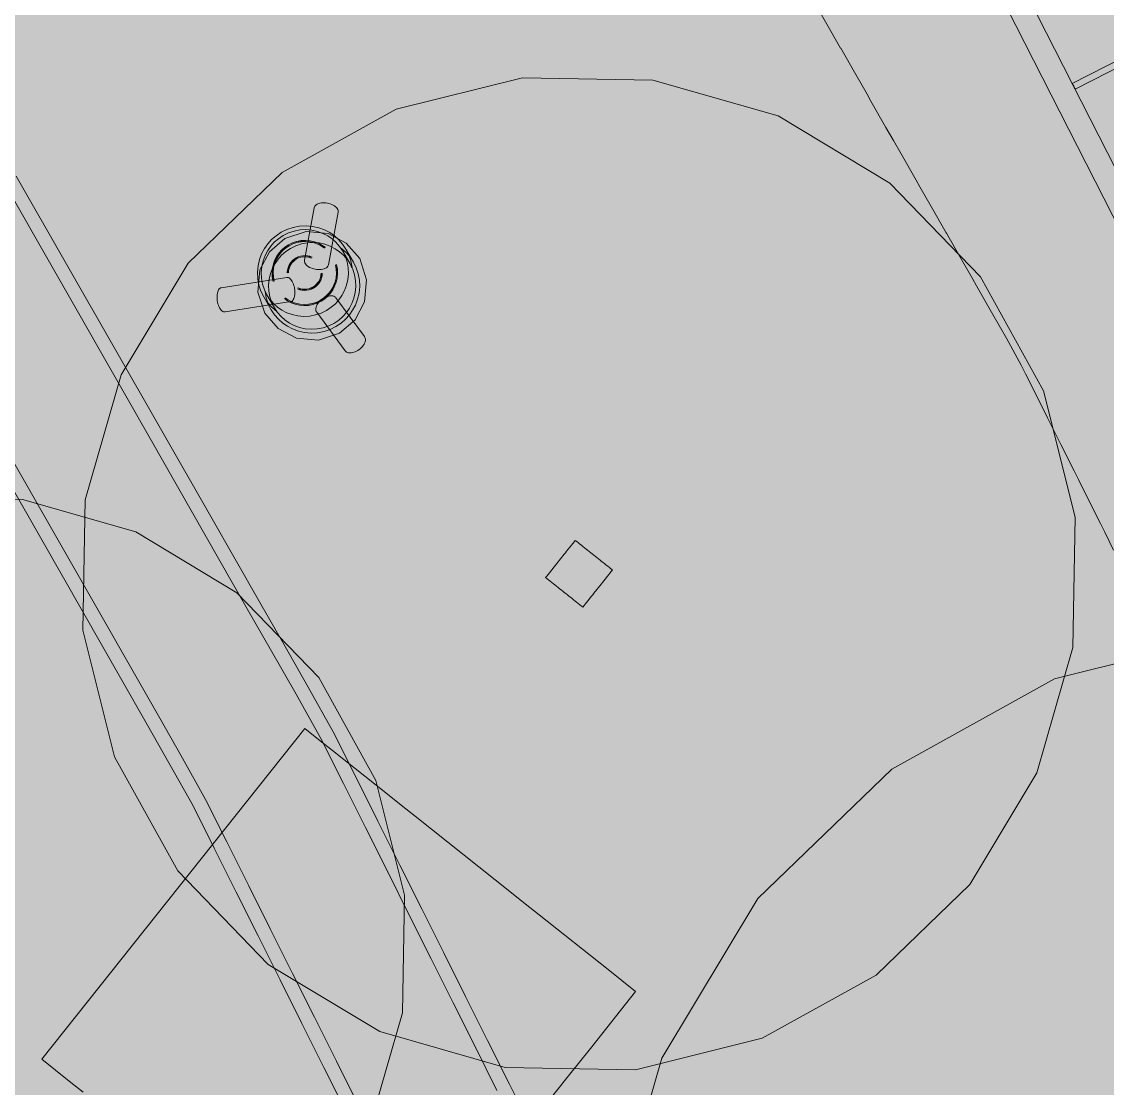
# Model space of a CAD drawing. Header units: millimetres. Extents: x -146962 to 322503, y -183624 to 284367.
# Drawn here: x 101095 to 105204, y 32362 to 36400 of the extents above; entities that cross this region are included whole.
import ezdxf

# ---------------------------------------------------------------- set-up
doc = ezdxf.new("R2010")
doc.units = ezdxf.units.MM
doc.layers.add('06_部屋の色', color=8, linetype='Continuous', lineweight=0)
doc.layers.add('30_敷地・外構', color=8, linetype='Continuous', lineweight=9)

msp = doc.modelspace()

# ---------------------------------------------------------------- hatches: boundary and pattern name
at = {"layer": '06_部屋の色', "true_color": 0xdde9cf}
msp.add_hatch(color=8, dxfattribs=at).paths.add_polyline_path([(83510.2, 29400.8), (83510.3, 31670.6), (83754.2, 32064.6), (83999.1, 32458.1), (84244.9, 32850.9), (84491.7, 33243.1), (84739.4, 33634.8), (84988.1, 34025.8), (85237.8, 34416.3), (85488.3, 34806.1), (85739.9, 35195.3), (85992.4, 35583.9), (86245.8, 35971.8), (86500.2, 36359.2), (86755.5, 36745.9), (87011.8, 37132), (87269, 37517.5), (87527.2, 37902.4), (87786.3, 38286.6), (88046.3, 38670.2), (88307.2, 39053.2), (88569.1, 39435.5), (88832, 39817.2), (89095.7, 40198.2), (89360.4, 40578.6), (89626, 40958.3), (89892.5, 41337.4), (90160, 41715.9), (90428.4, 42093.7), (90697.7, 42470.8), (90967.9, 42847.3), (91239, 43223.1), (91511.1, 43598.3), (91784.1, 43972.8), (92058, 44346.6), (92332.7, 44719.7), (92608.4, 45092.2), (92885.1, 45464), (93162.6, 45835.2), (93441, 46205.6), (93720.3, 46575.4), (94000.5, 46944.5), (94281.7, 47312.9), (94563.7, 47680.6), (94846.6, 48047.7), (95130.4, 48414), (95415.1, 48779.7), (95700.7, 49144.6), (95987.2, 49508.9), (96274.5, 49872.4), (96562.8, 50235.3), (96851.9, 50597.4), (97142, 50958.9), (97432.9, 51319.6), (97724.6, 51679.7), (98017.3, 52039), (98310.8, 52397.6), (98605.2, 52755.5), (98900.5, 53112.6), (99196.7, 53469.1), (99493.7, 53824.8), (99791.6, 54179.8), (100090.3, 54534), (100389.9, 54887.6), (100690.4, 55240.4), (100991.8, 55592.4), (101293.9, 55943.8), (101597, 56294.4), (101900.9, 56644.2), (102205.6, 56993.3), (102511.3, 57341.7), (102817.7, 57689.3), (103125, 58036.2), (103433.2, 58382.3), (103742.1, 58727.7), (104052, 59072.3), (104362.6, 59416.2), (104674.1, 59759.3), (104986.5, 60101.6), (105299.7, 60443.2), (105613.7, 60784), (105928.5, 61124.1), (106244.2, 61463.4), (106560.7, 61801.9), (106878, 62139.6), (107196.1, 62476.6), (107515.1, 62812.7), (107834.9, 63148.1), (108155.5, 63482.8), (108476.9, 63816.6), (108799.1, 64149.7), (109122.2, 64481.9), (109446, 64813.4), (109770.7, 65144.1), (110096.1, 65474), (110422.4, 65803.1), (110749.4, 66131.4), (111077.3, 66458.9), (111406, 66785.6), (111735.4, 67111.5), (112065.7, 67436.6), (112396.7, 67760.9), (112728.6, 68084.4), (113061.2, 68407.1), (113394.6, 68728.9), (113728.8, 69050), (114063.8, 69370.2), (114399.5, 69689.6), (114736, 70008.2), (115073.4, 70326), (115411.4, 70642.9), (115750.3, 70959.1), (116089.9, 71274.4), (116430.3, 71588.8), (116771.5, 71902.5), (117113.4, 72215.3), (117456.1, 72527.2), (117799.5, 72838.4), (118596.9, 72838.3), (118594.5, 29398.9)])
at = {"layer": '30_敷地・外構', "true_color": 0xcfe3ef}
for points in [[(112562.5, 65385.2), (112685.6, 65564), (112792.1, 65716), (112898.5, 65868.1), (113004.9, 66020.1), (113111.3, 66172.1), (113217.8, 66324.1), (113324.2, 66476.1), (113430.6, 66628.2), (113537, 66780.2), (113643.5, 66932.2), (113749.9, 67084.2), (113862.3, 67244.4), (114046, 67452.7), (114297.5, 67549), (114473.6, 67607.7), (114649.6, 67666.4), (114825.7, 67725), (115001.7, 67783.7), (115017.5, 67736.3), (115175.6, 67261.9), (115191.4, 67214.5), (115015.4, 67155.8), (114839.3, 67097.1), (114663.3, 67038.5), (114487.2, 66979.8), (114386.7, 66958.8), (114341.9, 66883.9), (114241.4, 66740.1), (114135, 66588.1), (114028.6, 66436.1), (113922.1, 66284.1), (113815.7, 66132), (113709.3, 65980), (113602.9, 65828), (113496.4, 65676), (113390, 65524), (113283.6, 65371.9), (113177.2, 65219.9), (113087.5, 65094.7), (113034.2, 64964.6), (112979.4, 64799.4), (112744.6, 64095.2), (112685.9, 63919.2), (112392.5, 63039), (112332.3, 62858.5), (112248.7, 62641), (112113.9, 62456), (112002.5, 62307.6), (111891.2, 62159.1), (111779.8, 62010.7), (111668.5, 61862.2), (111445.8, 61565.3), (111334.4, 61416.9), (110889, 60823.1), (110777.7, 60674.6), (110555, 60377.7), (110465.4, 60262.6), (110415.3, 60129.3), (110351.1, 59958.1), (110155.6, 59436.9), (110090.4, 59263.1), (109829.8, 58568.1), (109764.6, 58394.4), (109699.4, 58220.6), (109634.7, 58047.9), (109573.8, 57882.2), (109521.6, 57712.4), (109303.3, 57003), (109248.7, 56825.6), (109139.5, 56470.9), (109085, 56293.6), (109030.4, 56116.2), (108975.8, 55938.8), (108866.6, 55584.1), (108805.4, 55387.4), (108708.7, 55180.5), (108591.9, 55006.6), (108487.7, 54853), (108383.5, 54699.5), (108279.2, 54546), (108175, 54392.4), (108070.8, 54238.9), (107966.6, 54085.3), (107758.2, 53778.2), (107654, 53624.7), (107549.8, 53471.1), (107445.6, 53317.6), (107237.2, 53010.5), (107133, 52856.9), (107028.8, 52703.4), (106917.7, 52540.1), (106767.5, 52357), (106584.8, 52223.1), (106433.8, 52115.3), (106282.8, 52007.4), (106131.8, 51899.6), (105980.8, 51791.7), (105829.8, 51683.8), (105527.8, 51468.1), (105376.8, 51360.3), (105225.7, 51252.4), (105074.7, 51144.6), (104923.7, 51036.7), (104772.7, 50928.9), (104621.7, 50821), (104470.7, 50713.2), (104319.7, 50605.3), (104168.7, 50497.5), (104040.5, 50407.7), (103944.6, 50304.2), (103838.4, 50168.6), (103723.7, 50022.7), (103609.1, 49876.8), (103379.8, 49584.9), (103265.1, 49439), (103150.5, 49293.1), (102921.1, 49001.3), (102806.5, 48855.4), (102691.8, 48709.5), (102577.2, 48563.6), (102462.5, 48417.6), (102233.2, 48125.8), (102118.5, 47979.9), (102003.9, 47834), (101896.9, 47698.3), (101809.6, 47565.3), (101728, 47413.3), (101552.1, 47086.5), (101464.1, 46923.1), (101376.1, 46759.7), (101288.1, 46596.3), (101200.1, 46432.9), (101112.1, 46269.6), (101024.1, 46106.2), (100936.2, 45942.8), (100848.2, 45779.4), (100760.2, 45616), (100672.2, 45452.6), (100584.2, 45289.3), (100499.8, 45132.8), (100426.3, 44977.3), (100355.4, 44811.8), (100282.3, 44641.2), (100209.2, 44470.7), (100136.1, 44300.1), (100062.9, 44129.5), (99989.8, 43959), (99916.7, 43788.4), (99843.6, 43617.9), (99770.5, 43447.3), (99697.4, 43276.7), (99624.3, 43106.2), (99551.2, 42935.6), (99478.1, 42765), (99405, 42594.5), (99336.2, 42434.5), (99294.8, 42330.5), (99308.9, 42203.9), (99321.3, 42018.7), (99345.9, 41648.4), (99358.3, 41463.3), (99370.6, 41278.1), (99382.9, 41092.9), (99407.6, 40722.6), (99419.9, 40537.5), (99432.3, 40352.3), (99444.6, 40167.1), (99456.9, 39982), (99469.3, 39796.8), (99481.6, 39611.7), (99487.5, 39471.4), (99540.6, 39343.7), (99608.9, 39172.9), (99677.9, 39000.6), (99746.8, 38828.3), (99815.7, 38656), (99884.6, 38483.7), (99953.5, 38311.4), (100022.4, 38139.1), (100091.3, 37966.8), (100160.2, 37794.5), (100229.1, 37622.2), (100298, 37449.9), (100435.9, 37105.3), (100504.8, 36933), (100573.7, 36760.7), (100638.1, 36598.9), (100710.7, 36451.5), (100798.3, 36298.5), (100982.4, 35976.3), (101074.5, 35815.2), (101810.9, 34526.2), (101903, 34365), (101995.1, 34203.9), (102087.1, 34042.8), (102179.9, 33880.4), (102274.4, 33711.1), (102360.5, 33539), (102443.5, 33373), (102526.5, 33207.1), (102609.4, 33041.1), (102692.4, 32875.1), (102775.4, 32709.1), (102858.4, 32543.1), (102941.4, 32377.1), (103024.3, 32211.2), (103107.3, 32045.2), (103190.3, 31879.2), (103273.3, 31713.2), (103356.3, 31547.2), (103455.8, 31341), (103500, 31101), (103511.7, 30898.7), (103522, 30713.4), (103532.3, 30528.1), (103552.9, 30157.5), (103563.2, 29972.2), (103583.7, 29601.7), (103594, 29416.4), (103544.1, 29413.6), (103044.9, 29385.9), (102994.9, 29383.1), (102984.7, 29568.4), (102974.4, 29753.7), (102953.8, 30124.3), (102943.5, 30309.5), (102923, 30680.1), (102912.7, 30865.4), (102903.8, 31033.6), (102886, 31153.2), (102819.6, 31278.9), (102736.6, 31444.9), (102653.6, 31610.9), (102570.7, 31776.9), (102487.7, 31942.9), (102404.7, 32108.8), (102321.7, 32274.8), (102238.7, 32440.8), (102155.7, 32606.8), (102072.8, 32772.8), (101989.8, 32938.8), (101906.8, 33104.7), (101823.8, 33270.7), (101744, 33430.6), (101657.5, 33585.3), (101566.2, 33745.1), (101474.1, 33906.3), (100645.6, 35356.4), (100553.5, 35517.5), (100369.4, 35839.8), (100277.3, 36000.9), (100180.8, 36170.2), (100090, 36355), (100016.6, 36537.9), (99947.7, 36710.2), (99809.9, 37054.8), (99740.9, 37227.1), (99672, 37399.4), (99603.1, 37571.7), (99534.2, 37744), (99465.3, 37916.3), (99396.4, 38088.6), (99327.5, 38260.9), (99189.7, 38605.5), (99120.8, 38777.8), (99051.9, 38950.1), (98982.3, 39123.9), (98901.7, 39341.7), (98882.9, 39571.8), (98870.6, 39756.9), (98858.3, 39942.1), (98833.6, 40312.4), (98821.3, 40497.6), (98808.9, 40682.7), (98796.6, 40867.9), (98771.9, 41238.2), (98759.6, 41423.4), (98747.3, 41608.5), (98734.9, 41793.7), (98722.6, 41978.9), (98710.2, 42164), (98699.8, 42407.8), (98776.1, 42649.7), (98853.5, 42830.9), (98926.6, 43001.4), (98999.7, 43172), (99072.8, 43342.6), (99145.9, 43513.1), (99292.1, 43854.2), (99365.3, 44024.8), (99511.5, 44365.9), (99584.6, 44536.5), (99730.8, 44877.6), (99803.9, 45048.2), (99879.3, 45223.8), (99964.3, 45403.5), (100055.9, 45573.7), (100231.9, 45900.5), (100319.9, 46063.9), (100407.9, 46227.3), (100495.9, 46390.7), (100583.9, 46554), (100671.8, 46717.4), (100847.8, 47044.2), (100935.8, 47207.6), (101023.8, 47371), (101111.8, 47534.4), (101199.8, 47697.7), (101294.2, 47872.4), (101409.8, 48048.6), (101532.1, 48204.7), (101646.8, 48350.6), (101876.1, 48642.5), (101990.7, 48788.4), (102220.1, 49080.2), (102334.7, 49226.1), (102449.4, 49372), (102564, 49517.9), (102678.7, 49663.8), (102793.3, 49809.7), (102908, 49955.7), (103022.7, 50101.6), (103137.3, 50247.5), (103366.6, 50539.3), (103489.8, 50695.5), (103646.1, 50859.8), (103820, 50985.7), (103971, 51093.6), (104273, 51309.3), (104424, 51417.1), (104575, 51525), (104726, 51632.8), (104877, 51740.7), (105028, 51848.6), (105179.1, 51956.4), (105481.1, 52172.1), (105632.1, 52280), (105934.1, 52495.7), (106085.1, 52603.5), (106236.1, 52711.4), (106355.5, 52793.2), (106435, 52896.4), (106532.3, 53040.3), (106636.5, 53193.8), (106844.9, 53500.9), (106949.1, 53654.5), (107053.3, 53808), (107157.5, 53961.6), (107261.7, 54115.1), (107366, 54268.7), (107574.4, 54575.8), (107678.6, 54729.3), (107782.8, 54882.9), (107887, 55036.4), (108095.4, 55343.5), (108187, 55476.8), (108245.3, 55602.6), (108293.2, 55760.6), (108402.3, 56115.3), (108456.9, 56292.7), (108511.5, 56470), (108566.1, 56647.4), (108729.8, 57179.5), (108784.4, 57356.8), (108839, 57534.2), (108893.6, 57711.6), (108948.2, 57888.9), (109005.2, 58073.9), (109072.1, 58256.6), (109137.7, 58431.3), (109202.8, 58605.1), (109268, 58778.8), (109528.7, 59473.8), (109593.8, 59647.6), (109789.3, 60168.9), (109855.5, 60345.2), (109941.9, 60556), (110075, 60737.8), (110409.1, 61183.1), (110520.4, 61331.6), (110743.1, 61628.5), (110854.5, 61776.9), (110965.8, 61925.4), (111077.2, 62073.8), (111411.2, 62519.2), (111522.6, 62667.6), (111633.9, 62816.1), (111721.8, 62928), (111766.1, 63057.2), (111823.3, 63228.7), (111999.4, 63756.9), (112058, 63932.9), (112116.7, 64109), (112234.1, 64461.1), (112292.8, 64637.1), (112410.2, 64989.2), (112472.7, 65176.1)], [(112729.1, 65533.6), (112835.5, 65685.6), (112941.9, 65837.7), (113048.3, 65989.7), (113154.8, 66141.7), (113261.2, 66293.7), (113474, 66597.8), (113580.5, 66749.8), (113686.9, 66901.8), (113793.3, 67053.8), (113904.6, 67212.6), (114076.1, 67409.1), (114314.3, 67498.7), (114490.3, 67557.4), (114666.4, 67616.1), (114842.4, 67674.7), (115018.5, 67733.4), (115174.7, 67264.8), (114646.5, 67088.7), (114470.5, 67030.1), (114356.6, 67002.4), (114299.5, 66915.8), (114198, 66770.5), (114091.6, 66618.5), (113878.7, 66314.5), (113772.3, 66162.4), (113665.9, 66010.4), (113559.4, 65858.4), (113453, 65706.4), (113346.6, 65554.4), (113240.2, 65402.3), (113133.7, 65250.3), (113041.1, 65120.4), (112984.6, 64983.3), (112929.1, 64816.2), (112635.7, 63936), (112577, 63759.9), (112342.2, 63055.7), (112282.2, 62876), (112202.2, 62666.4), (112071.5, 62487.9), (111737.4, 62042.5), (111626.1, 61894.1), (111514.7, 61745.6), (111403.4, 61597.1), (111180.7, 61300.2), (111069.3, 61151.8), (110623.9, 60558), (110512.6, 60409.5), (110419.1, 60288.6), (110365.8, 60148.3), (110301.5, 59976.8), (110040.8, 59281.8), (109975.7, 59108), (109780.1, 58586.7), (109715, 58413), (109649.8, 58239.2), (109585, 58066.3), (109523.5, 57899.2), (109471, 57728), (109416.4, 57550.7), (109361.8, 57373.3), (109307.2, 57195.9), (109198.1, 56841.2), (109143.5, 56663.9), (108979.7, 56131.8), (108925.1, 55954.4), (108870.6, 55777.1), (108816, 55599.7), (108755.9, 55406.4), (108662.6, 55206.6), (108548, 55036.4), (108339.6, 54729.3), (108235.4, 54575.7), (108131.2, 54422.2), (108027, 54268.6), (107818.6, 53961.5), (107714.4, 53808), (107610.2, 53654.4), (107505.9, 53500.9), (107401.7, 53347.3), (107297.5, 53193.8), (107089.1, 52886.7), (106984.9, 52733.1), (106875.1, 52571.6), (106731.1, 52395.5), (106554, 52266.2), (106403, 52158.4), (106252, 52050.5), (106101, 51942.7), (105950, 51834.8), (105799, 51727), (105648, 51619.1), (105497, 51511.3), (105346, 51403.4), (105194.9, 51295.6), (105043.9, 51187.7), (104741.9, 50972), (104590.9, 50864.2), (104439.9, 50756.3), (104288.9, 50648.5), (104137.9, 50540.6), (104005.7, 50447.6), (103904.4, 50338.7), (103796.7, 50201.3), (103567.4, 49909.5), (103452.8, 49763.6), (103223.4, 49471.8), (103108.8, 49325.9), (102994.1, 49179.9), (102879.5, 49034), (102764.8, 48888.1), (102535.5, 48596.3), (102420.8, 48450.4), (102306.2, 48304.5), (102191.5, 48158.6), (102076.9, 48012.7), (101962.2, 47866.7), (101853.9, 47729.2), (101764.1, 47592.5), (101681.4, 47438.4), (101593.4, 47275), (101505.4, 47111.6), (101417.4, 46948.2), (101329.4, 46784.8), (101241.4, 46621.5), (101153.5, 46458.1), (101065.5, 46294.7), (100977.5, 46131.3), (100889.5, 45967.9), (100801.5, 45804.5), (100713.5, 45641.1), (100625.5, 45477.8), (100537.5, 45314.4), (100452.5, 45156.7), (100377.9, 44999), (100306.7, 44832.7), (100233.6, 44662.1), (100160.5, 44491.5), (100014.2, 44150.4), (99941.1, 43979.9), (99868, 43809.3), (99794.9, 43638.7), (99721.8, 43468.2), (99648.7, 43297.6), (99575.6, 43127.1), (99502.5, 42956.5), (99429.4, 42785.9), (99356.3, 42615.4), (99286.7, 42453.5), (99242.2, 42337.3), (99256, 42200.4), (99268.4, 42015.2), (99280.7, 41830.1), (99305.4, 41459.7), (99317.7, 41274.6), (99330, 41089.4), (99342.4, 40904.3), (99354.7, 40719.1), (99367, 40533.9), (99379.4, 40348.8), (99391.7, 40163.6), (99404, 39978.5), (99428.7, 39608.1), (99435.8, 39459.9), (99491.3, 39324.3), (99559.7, 39153.2), (99628.6, 38980.9), (99697.6, 38808.6), (99766.5, 38636.3), (99835.4, 38464), (99904.3, 38291.7), (99973.2, 38119.4), (100042.1, 37947.1), (100111, 37774.8), (100179.9, 37602.5), (100248.8, 37430.2), (100317.7, 37257.9), (100386.7, 37085.6), (100455.6, 36913.3), (100524.5, 36741), (100589.7, 36577.4), (100663.9, 36426.7), (100752.3, 36272.3), (101488.8, 34983.3), (101580.8, 34822.1), (101949, 34177.6), (102041.1, 34016.5), (102133.8, 33854.3), (102227.5, 33686.3), (102313.1, 33515.3), (102396.1, 33349.3), (102479.1, 33183.4), (102562, 33017.4), (102645, 32851.4), (102728, 32685.4), (102811, 32519.4), (102894, 32353.4), (102976.9, 32187.5), (103059.9, 32021.5), (103142.9, 31855.5), (103225.9, 31689.5), (103308.9, 31523.5), (103405.5, 31324.4), (103447.4, 31095.1), (103458.8, 30895.7), (103469.1, 30710.4), (103489.7, 30339.9), (103500, 30154.6), (103520.5, 29784), (103530.8, 29598.7), (103541.1, 29413.4), (103047.9, 29386.1), (103037.6, 29571.3), (103017, 29941.9), (103006.7, 30127.2), (102975.9, 30683.1), (102965.6, 30868.3), (102956.5, 31039.5), (102936.3, 31169.7), (102867, 31302.6), (102784, 31468.6), (102701, 31634.6), (102618.1, 31800.6), (102535.1, 31966.6), (102452.1, 32132.5), (102369.1, 32298.5), (102286.1, 32464.5), (102203.2, 32630.5), (102120.2, 32796.5), (102037.2, 32962.5), (101954.2, 33128.4), (101871.2, 33294.4), (101790.8, 33455.4), (101703.7, 33611.3), (101612.2, 33771.4), (100967.8, 34899.3), (100875.7, 35060.4), (100323.3, 36027.2), (100227.6, 36195), (100138.4, 36376.5), (100065.8, 36557.5), (99996.9, 36729.9), (99928, 36902.2), (99790.2, 37246.8), (99721.2, 37419.1), (99652.3, 37591.4), (99583.4, 37763.7), (99514.5, 37936), (99445.6, 38108.3), (99376.7, 38280.6), (99307.8, 38452.9), (99238.9, 38625.2), (99170, 38797.5), (99101.1, 38969.8), (99031.7, 39143.3), (98953.4, 39353.2), (98935.8, 39575.3), (98923.5, 39760.5), (98911.1, 39945.6), (98898.8, 40130.8), (98886.5, 40315.9), (98874.1, 40501.1), (98849.5, 40871.4), (98837.1, 41056.6), (98824.8, 41241.7), (98812.5, 41426.9), (98787.8, 41797.2), (98775.5, 41982.4), (98763.1, 42167.5), (98752.3, 42400.9), (98825.5, 42630.7), (98902.2, 42810), (98975.3, 42980.5), (99048.4, 43151.1), (99121.5, 43321.7), (99194.6, 43492.2), (99267.8, 43662.8), (99340.9, 43833.4), (99414, 44003.9), (99560.2, 44345), (99633.3, 44515.6), (99779.5, 44856.7), (99852.6, 45027.3), (99927.6, 45202.1), (100011.6, 45379.5), (100102.6, 45548.6), (100278.6, 45875.4), (100366.6, 46038.8), (100454.5, 46202.2), (100542.5, 46365.5), (100630.5, 46528.9), (100718.5, 46692.3), (100894.5, 47019.1), (100982.5, 47182.5), (101070.5, 47345.8), (101158.5, 47509.2), (101246.4, 47672.6), (101339.7, 47845.3), (101452.8, 48017.7), (101573.8, 48172), (101688.4, 48317.9), (101803.1, 48463.8), (101917.8, 48609.7), (102032.4, 48755.6), (102261.7, 49047.4), (102376.4, 49193.4), (102491, 49339.3), (102720.4, 49631.1), (102835, 49777), (102949.7, 49922.9), (103064.3, 50068.8), (103179, 50214.7), (103293.6, 50360.6), (103408.3, 50506.6), (103530, 50661), (103680.9, 50819.9), (103850.8, 50942.6), (104001.8, 51050.5), (104152.8, 51158.3), (104303.8, 51266.2), (104454.8, 51374), (104756.8, 51589.7), (104907.8, 51697.6), (105058.8, 51805.4), (105209.9, 51913.3), (105360.9, 52021.1), (105511.9, 52129), (105662.9, 52236.8), (105813.9, 52344.7), (105964.9, 52452.5), (106115.9, 52560.4), (106266.9, 52668.2), (106391.9, 52754.7), (106477.6, 52865), (106576.2, 53010.5), (106680.4, 53164.1), (106784.6, 53317.6), (106993, 53624.7), (107097.2, 53778.3), (107201.4, 53931.8), (107305.6, 54085.4), (107409.8, 54238.9), (107514, 54392.5), (107722.4, 54699.6), (107826.6, 54853.1), (107930.8, 55006.7), (108035, 55160.2), (108139.3, 55313.8), (108233.1, 55450.6), (108294.7, 55583.6), (108343.8, 55745), (108398.4, 55922.4), (108562.2, 56454.4), (108616.7, 56631.8), (108671.3, 56809.2), (108889.7, 57518.6), (108944.2, 57696), (108998.8, 57873.3), (109055.4, 58056.9), (109121.8, 58238.1), (109187.3, 58412.7), (109252.4, 58586.5), (109317.6, 58760.2), (109643.5, 59629), (109708.6, 59802.7), (109839, 60150.2), (109904.9, 60326.2), (109988.2, 60530.1), (110117.4, 60706), (110228.8, 60854.4), (110674.2, 61448.2), (110785.5, 61596.7), (111008.2, 61893.6), (111119.6, 62042), (111230.9, 62190.5), (111342.3, 62338.9), (111676.3, 62784.3), (111768.4, 62902.7), (111816.1, 63039.6), (111873.6, 63212), (111932.2, 63388), (112108.3, 63916.2), (112167, 64092.2), (112225.7, 64268.2), (112343.1, 64620.3), (112401.8, 64796.4), (112460.5, 64972.4), (112522.3, 65157.4), (112608.8, 65359.5)]]:
    msp.add_hatch(color=8, dxfattribs=at).paths.add_polyline_path(points)
at = {"layer": '30_敷地・外構', "true_color": 0xcfe0b8}
for points in [[(102990.8, 36187.6), (103484.1, 36179), (103958.4, 36043), (104381.3, 35788.9), (104724, 35434), (104963.2, 35002.4), (105082.6, 34523.7), (105074, 34030.4), (104938, 33556.1), (104683.9, 33133.2), (104329, 32790.5), (103897.4, 32551.3), (103418.7, 32431.9), (102925.4, 32440.5), (102451.1, 32576.5), (102028.2, 32830.6), (101685.5, 33185.5), (101446.3, 33617.1), (101326.9, 34095.8), (101335.5, 34589.1), (101471.5, 35063.4), (101725.6, 35486.3), (102080.5, 35829), (102512.1, 36068.2)], [(100218, 34490.9), (100651.1, 34598.9), (101097.4, 34591.1), (101526.5, 34468.1), (101909.2, 34238.1), (102219.3, 33917), (102435.7, 33526.6), (102543.7, 33093.5), (102535.9, 32647.1), (102412.8, 32218), (102182.9, 31835.4), (101861.8, 31525.3), (101471.4, 31308.9), (101038.2, 31200.9), (100591.9, 31208.7), (100162.8, 31331.7), (99780.2, 31561.6), (99470.1, 31882.7), (99253.7, 32273.2), (99145.7, 32706.3), (99153.5, 33152.6), (99276.5, 33581.7), (99506.4, 33964.4), (99827.5, 34274.5)], [(103111, 34336.4), (103115.6, 34342.3), (103120.3, 34348.2), (103148.3, 34383.4), (103153, 34389.3), (103157.7, 34395.1), (103176.3, 34418.6), (103181, 34424.5), (103185.7, 34430.3), (103190.3, 34436.2), (103196.2, 34431.5), (103202.1, 34426.9), (103207.9, 34422.2), (103213.8, 34417.5), (103219.7, 34412.9), (103225.6, 34408.2), (103231.4, 34403.5), (103237.3, 34398.9), (103243.2, 34394.2), (103249, 34389.5), (103254.9, 34384.9), (103260.8, 34380.2), (103266.6, 34375.5), (103272.5, 34370.8), (103278.4, 34366.2), (103284.3, 34361.5), (103290.1, 34356.8), (103296, 34352.2), (103301.9, 34347.5), (103307.7, 34342.8), (103313.6, 34338.2), (103319.5, 34333.5), (103325.3, 34328.8), (103331.2, 34324.2), (103326.5, 34318.3), (103321.9, 34312.4), (103317.2, 34306.5), (103298.5, 34283.1), (103293.9, 34277.2), (103289.2, 34271.3), (103261.2, 34236.1), (103256.5, 34230.2), (103251.8, 34224.4), (103233.2, 34200.9), (103228.5, 34195), (103223.8, 34189.2), (103219.2, 34183.3), (103213.3, 34188), (103207.4, 34192.6), (103201.5, 34197.3), (103195.7, 34202), (103189.8, 34206.6), (103183.9, 34211.3), (103178.1, 34216), (103172.2, 34220.6), (103166.3, 34225.3), (103160.5, 34230), (103154.6, 34234.6), (103148.7, 34239.3), (103142.9, 34244), (103137, 34248.7), (103131.1, 34253.3), (103125.2, 34258), (103119.4, 34262.7), (103113.5, 34267.3), (103107.6, 34272), (103101.8, 34276.7), (103095.9, 34281.3), (103090, 34286), (103084.2, 34290.7), (103078.3, 34295.3), (103083, 34301.2), (103087.6, 34307.1), (103092.3, 34312.9)], [(103518.5, 32476.2), (103881.5, 33080.4), (104388.6, 33570), (105005, 33911.7), (105688.9, 34082.2), (106393.7, 34069.9), (107071.2, 33875.7), (107675.4, 33512.6), (108165, 33005.6), (108506.7, 32389.1), (108677.2, 31705.2), (108664.9, 31000.5), (108470.7, 30323), (108107.6, 29718.8), (107600.6, 29229.2), (106984.1, 28887.5), (106300.2, 28716.9), (105595.5, 28729.3), (104918, 28923.5), (104313.8, 29286.6), (103824.2, 29793.6), (103482.5, 30410), (103311.9, 31093.9), (103324.2, 31798.7)], [(102166.6, 33723.9), (102218.8, 33682.4), (102270.9, 33640.9), (102479.6, 33474.9), (102531.8, 33433.4), (102584, 33391.9), (102949.2, 33101.4), (103001.4, 33059.9), (103053.5, 33018.4), (103314.4, 32810.9), (103366.6, 32769.4), (103418.8, 32727.9), (103252.7, 32519.2), (103211.2, 32467), (103169.7, 32414.8), (102671.7, 31788.7), (102630.2, 31736.6), (102588.7, 31684.4), (102422.7, 31475.7), (102266.2, 31600.2), (102214, 31641.7), (102161.9, 31683.2), (102109.7, 31724.7), (101640.1, 32098.2), (101587.9, 32139.7), (101535.8, 32181.2), (101483.6, 32222.7), (101431.4, 32264.2), (101379.3, 32305.7), (101327.1, 32347.2), (101274.9, 32388.7), (101222.7, 32430.2), (101170.6, 32471.7)]]:
    msp.add_hatch(color=8, dxfattribs=at).paths.add_polyline_path(points)

# ---------------------------------------------------------------- linework, layer by layer
at = {"layer": '30_敷地・外構'}
for points in [[(104839, 36623.2), (106405.1, 33549.1), (106405.1, 33549), (106398.4, 33545.6), (106391.7, 33542.2), (106385.1, 33538.8), (106378.4, 33535.4), (106371.7, 33532), (106358.3, 33525.2), (106351.7, 33521.8), (106338.3, 33515), (106331.6, 33511.6), (106324.9, 33508.2), (104758.8, 36582.2)], [(105228.4, 34399.6), (105194.8, 34466.9), (105178.4, 34499.6), (105128.4, 34599.6), (105094.8, 34666.9), (105078.4, 34699.6), (105028.4, 34799.6), (104994.8, 34866.9), (104978.4, 34899.6), (104928.4, 34999.7), (104894.8, 35066.4), (104877.9, 35099.7), (104823.6, 35199.7), (104794.8, 35250.2), (104766.6, 35299.7), (104709.4, 35399.7), (104694.8, 35425.3), (104652.3, 35499.7), (104595.2, 35599.7), (104594.8, 35600.3), (104538, 35699.7), (104494.8, 35775.3), (104480.9, 35799.7), (104423.7, 35899.7), (104394.8, 35950.3), (104366.6, 35999.7), (104309.5, 36099.7), (104294.8, 36125.3), (104252.3, 36199.7), (104195.2, 36299.7), (104194.9, 36300.3), (104138.1, 36399.7), (104094.9, 36475.3)], [(105072, 36165.7), (105071.8, 36166.2), (105071.7, 36166.4), (105071.6, 36166.5), (105517.2, 36393.5)], [(105528.5, 36371.2), (105083, 36144.2), (105082.9, 36144.3), (105082.8, 36144.6), (105082.6, 36145), (105082.4, 36145.3), (105082.3, 36145.6), (105081.8, 36146.5), (105081.3, 36147.5), (105080.7, 36148.6), (105080.1, 36149.9), (105079.8, 36150.4), (105079.4, 36151.3), (105078.8, 36152.4), (105078.7, 36152.6), (105078, 36154), (105077.3, 36155.4), (105076.6, 36156.7), (105075.9, 36158.1), (105075.2, 36159.5), (105074.5, 36160.8), (105073.9, 36162.1), (105073.3, 36163.2), (105072.8, 36164.2), (105072.4, 36165.1), (105072, 36165.7)], [(100752.3, 36272.3), (101488.8, 34983.3), (101580.8, 34822.1), (101949, 34177.6), (102041.1, 34016.5), (102133.8, 33854.3), (102227.5, 33686.3), (102313.1, 33515.3), (102396.1, 33349.3), (102479.1, 33183.4), (102562, 33017.4), (102645, 32851.4), (102728, 32685.4), (102811, 32519.4), (102894, 32353.4)], [(102990.8, 36187.6), (103484.1, 36179), (103958.4, 36043), (104381.3, 35788.9), (104724, 35434), (104963.2, 35002.4), (105082.6, 34523.7), (105074, 34030.4), (104938, 33556.1), (104683.9, 33133.2), (104329, 32790.5), (103897.4, 32551.3), (103418.7, 32431.9), (102925.4, 32440.5), (102451.1, 32576.5), (102028.2, 32830.6), (101685.5, 33185.5), (101446.3, 33617.1), (101326.9, 34095.8), (101335.5, 34589.1), (101471.5, 35063.4), (101725.6, 35486.3), (102080.5, 35829), (102512.1, 36068.2), (102990.8, 36187.6)], [(101074.5, 35815.2), (101810.9, 34526.2), (101903, 34365), (101995.1, 34203.9), (102087.1, 34042.8), (102179.9, 33880.4), (102274.4, 33711.1), (102360.5, 33539), (102443.5, 33373), (102526.5, 33207.1), (102609.4, 33041.1), (102692.4, 32875.1), (102775.4, 32709.1), (102858.4, 32543.1), (102941.4, 32377.1), (103024.3, 32211.2)], [(102189.9, 35467.5), (102184.7, 35469.9), (102179.9, 35472.8), (102175.6, 35476), (102172, 35479.4), (102169.1, 35483), (102167.1, 35486.6), (102165.8, 35490.1), (102165.4, 35493.5), (102165.6, 35496.6), (102202, 35695.4), (102202.9, 35698.5), (102204.5, 35701.4), (102206.9, 35704.3), (102210.1, 35706.9), (102214, 35709.3), (102218.6, 35711.2), (102223.7, 35712.7), (102229.3, 35713.6), (102235, 35714.1), (102240.8, 35714.1), (102246.6, 35713.7), (102252.1, 35712.9), (102257.5, 35711.7), (102263, 35710.1), (102268.4, 35708), (102273.7, 35705.5), (102278.5, 35702.6), (102282.8, 35699.4), (102286.4, 35696), (102289.2, 35692.5), (102291.3, 35688.9), (102292.5, 35685.3), (102293, 35682), (102292.7, 35678.8), (102256.4, 35480), (102255.5, 35477), (102253.9, 35474), (102251.5, 35471.1), (102248.3, 35468.5), (102244.4, 35466.2), (102239.8, 35464.3), (102234.6, 35462.8), (102229.1, 35461.8), (102223.3, 35461.3), (102217.5, 35461.3), (102211.8, 35461.8), (102206.3, 35462.6), (102200.9, 35463.8), (102195.4, 35465.4), (102189.9, 35467.5)], [(102026.3, 35558.7), (102040.8, 35574.8), (102057.8, 35589.7), (102077.3, 35602.7), (102098.9, 35613.4), (102122.2, 35621.2), (102146.5, 35625.9), (102171.2, 35627.2), (102195.6, 35625.1), (102219.1, 35619.8), (102241, 35611.8), (102260.9, 35601.4), (102278.6, 35589.2), (102294.7, 35574.9), (102309.5, 35558), (102322.4, 35538.7), (102350.5, 35490.1), (102361.1, 35468.6), (102368.8, 35445.5), (102373.2, 35421.4), (102374.3, 35396.8), (102372, 35372.5), (102366.6, 35349.2), (102358.3, 35327.3), (102347.7, 35307.4), (102335.2, 35289.6), (102320.7, 35273.5), (102303.7, 35258.6), (102284.2, 35245.6), (102262.6, 35234.9), (102239.3, 35227.1), (102215, 35222.4), (102190.3, 35221.1), (102165.9, 35223.2), (102142.5, 35228.4), (102120.6, 35236.5), (102100.6, 35246.9), (102082.9, 35259.1), (102066.8, 35273.4), (102052, 35290.3), (102039.1, 35309.6), (102011, 35358.2), (102000.4, 35379.7), (101992.7, 35402.7), (101988.3, 35426.9), (101987.2, 35451.5), (101989.5, 35475.8), (101994.9, 35499.1), (102003.2, 35521), (102013.8, 35540.9), (102026.3, 35558.7)], [(101996.8, 35460), (102032.8, 35528.7), (102091.6, 35579.2), (102171.4, 35605.5), (102255, 35597.9), (102323.7, 35561.8), (102374.3, 35503), (102400.5, 35423.2), (102392.9, 35339.6), (102356.8, 35270.9), (102298, 35220.4), (102218.2, 35194.1), (102134.6, 35201.7), (102065.9, 35237.8), (102015.4, 35296.6), (101989.1, 35376.4), (101996.8, 35460), (101996.8, 35460)], [(102016.3, 35515.2), (102026.1, 35533.5), (102037.5, 35549.8), (102050.8, 35564.7), (102066.5, 35578.4), (102084.5, 35590.4), (102104.4, 35600.2), (102125.8, 35607.4), (102148.1, 35611.7), (102170.9, 35612.9), (102193.3, 35611), (102214.9, 35606.1), (102235, 35598.7), (102253.4, 35589.2), (102269.7, 35577.9), (102284.5, 35564.8), (102298.1, 35549.3), (102310, 35531.5), (102338.1, 35482.8), (102347.8, 35463.1), (102354.9, 35441.9), (102359, 35419.7), (102360, 35397), (102357.8, 35374.7), (102352.8, 35353.2), (102345.2, 35333.1), (102335.5, 35314.8), (102324, 35298.4), (102310.7, 35283.6), (102295, 35269.9), (102277, 35257.9), (102257.2, 35248.1), (102235.7, 35240.9), (102213.4, 35236.6), (102190.6, 35235.4), (102168.2, 35237.3), (102146.6, 35242.2), (102126.5, 35249.6), (102108.2, 35259.1), (102091.9, 35270.4), (102077.1, 35283.5), (102063.4, 35299), (102051.5, 35316.8), (102023.4, 35365.5), (102013.7, 35385.2), (102006.7, 35406.4), (102002.6, 35428.6), (102001.6, 35451.3), (102003.7, 35473.6), (102008.7, 35495.1), (102016.3, 35515.2)], [(102221.4, 35562.3), (102199, 35564.2), (102176.3, 35563), (102153.9, 35558.7), (102132.5, 35551.5), (102112.6, 35541.7), (102094.6, 35529.7), (102078.9, 35516), (102065.6, 35501.2), (102054.2, 35484.8), (102044.4, 35466.5), (102036.8, 35446.4), (102031.8, 35424.9), (102029.7, 35402.6), (102030.7, 35380), (102034.8, 35357.7), (102039.8, 35342.7), (102049, 35332.2), (102063.8, 35319.1), (102080.1, 35307.8), (102098.4, 35298.2), (102118.5, 35290.8), (102140.1, 35286), (102162.5, 35284.1), (102185.3, 35285.3), (102207.6, 35289.6), (102229, 35296.8), (102248.9, 35306.6), (102266.9, 35318.6), (102282.6, 35332.3), (102295.9, 35347.1), (102307.4, 35363.4), (102317.1, 35381.8), (102324.7, 35401.9), (102329.7, 35423.4), (102331.9, 35445.7), (102330.9, 35468.3), (102326.7, 35490.6), (102321.7, 35505.6), (102312.6, 35516.1), (102297.8, 35529.2), (102281.5, 35540.5), (102263.1, 35550.1), (102243, 35557.5), (102221.4, 35562.3)], [(102069.6, 35524.9), (102079.6, 35536), (102091.4, 35546.3), (102104.8, 35555.3), (102119.7, 35562.6), (102135.8, 35568), (102152.6, 35571.2), (102169.6, 35572.1), (102186.5, 35570.7), (102202.6, 35567.1), (102217.7, 35561.5), (102231.5, 35554.4), (102243.7, 35545.9), (102243.9, 35545.6), (102231.7, 35554), (102217.9, 35561.2), (102202.8, 35566.7), (102186.7, 35570.3), (102169.8, 35571.8), (102152.8, 35570.9), (102136, 35567.7), (102119.9, 35562.3), (102105, 35554.9), (102091.6, 35545.9), (102079.8, 35535.6), (102069.8, 35524.5), (102061.2, 35512.3), (102053.9, 35498.5), (102048.2, 35483.4), (102044.4, 35467.3), (102042.8, 35450.6), (102043.6, 35433.6), (102046.7, 35416.9), (102046.5, 35417.3), (102043.4, 35434), (102042.6, 35450.9), (102044.2, 35467.7), (102048, 35483.8), (102053.7, 35498.9), (102061, 35512.6), (102069.6, 35524.9)], [(102051.8, 35482.7), (102057.3, 35497.3), (102064.4, 35510.6), (102072.7, 35522.4), (102082.4, 35533.2), (102093.8, 35543.1), (102106.8, 35551.8), (102121.2, 35559), (102136.8, 35564.2), (102153, 35567.3), (102169.5, 35568.2), (102185.8, 35566.8), (102201.5, 35563.3), (102216.1, 35557.9), (102229.4, 35551), (102241.2, 35542.8), (102241.4, 35542.4), (102229.6, 35550.6), (102216.3, 35557.5), (102201.7, 35562.9), (102186, 35566.4), (102169.7, 35567.8), (102153.2, 35566.9), (102137, 35563.8), (102121.5, 35558.6), (102107, 35551.5), (102094, 35542.8), (102082.6, 35532.8), (102072.9, 35522.1), (102064.6, 35510.2), (102057.5, 35496.9), (102052, 35482.3), (102048.4, 35466.7), (102046.8, 35450.5), (102047.6, 35434.1), (102050.5, 35417.9), (102050.3, 35418.3), (102047.3, 35434.4), (102046.6, 35450.9), (102048.2, 35467.1), (102051.8, 35482.7)], [(102114.8, 35489.4), (102120.1, 35495.3), (102126.4, 35500.8), (102133.6, 35505.6), (102141.6, 35509.5), (102150.1, 35512.4), (102159.1, 35514.1), (102168.2, 35514.6), (102177.1, 35513.8), (102185.8, 35511.9), (102193.8, 35509), (102194, 35508.6), (102186, 35511.6), (102177.4, 35513.5), (102168.4, 35514.2), (102159.3, 35513.8), (102150.3, 35512.1), (102141.8, 35509.2), (102133.8, 35505.2), (102126.6, 35500.4), (102120.4, 35495), (102115, 35489), (102110.4, 35482.5), (102106.5, 35475.2), (102103.5, 35467.1), (102101.5, 35458.5), (102100.6, 35449.6), (102100.4, 35450), (102101.3, 35458.9), (102103.3, 35467.5), (102106.3, 35475.5), (102110.2, 35482.9), (102114.8, 35489.4)], [(102110, 35473.9), (102113.6, 35480.8), (102117.9, 35486.9), (102122.9, 35492.5), (102128.8, 35497.7), (102135.6, 35502.2), (102143.1, 35505.9), (102151.1, 35508.6), (102159.5, 35510.2), (102168.1, 35510.6), (102176.5, 35509.9), (102184.6, 35508.1), (102192.2, 35505.3), (102192.4, 35505), (102184.8, 35507.7), (102176.7, 35509.6), (102168.3, 35510.3), (102159.7, 35509.8), (102151.3, 35508.2), (102143.3, 35505.5), (102135.8, 35501.8), (102129.1, 35497.3), (102123.2, 35492.2), (102118.1, 35486.6), (102113.8, 35480.5), (102110.2, 35473.6), (102107.3, 35466), (102105.4, 35457.9), (102104.6, 35449.5), (102104.4, 35449.9), (102105.2, 35458.3), (102107.1, 35466.4), (102110, 35473.9)], [(102306.7, 35540.5), (102301.7, 35543.9), (102301.7, 35543.9), (102310, 35531.5), (102338.1, 35482.8), (102345.1, 35468.7), (102345.4, 35468.8), (102340.7, 35494.2), (102334.4, 35512.9), (102322.8, 35526.2), (102306.7, 35540.5)], [(102101.5, 35343.3), (102115.3, 35336.2), (102130.4, 35330.6), (102146.5, 35327), (102163.4, 35325.6), (102180.4, 35326.5), (102197.2, 35329.7), (102213.3, 35335.1), (102228.2, 35342.4), (102241.6, 35351.4), (102253.4, 35361.7), (102263.4, 35372.8), (102272, 35385.1), (102279.3, 35398.8), (102285, 35413.9), (102288.8, 35430), (102290.4, 35446.8), (102289.6, 35463.7), (102286.5, 35480.4), (102286.7, 35480.1), (102289.8, 35463.4), (102290.6, 35446.4), (102289, 35429.7), (102285.2, 35413.5), (102279.5, 35398.5), (102272.2, 35384.7), (102263.6, 35372.5), (102253.6, 35361.3), (102241.8, 35351.1), (102228.4, 35342.1), (102213.5, 35334.7), (102197.4, 35329.3), (102180.6, 35326.1), (102163.6, 35325.2), (102146.7, 35326.6), (102130.6, 35330.3), (102115.5, 35335.8), (102101.7, 35343), (102089.5, 35351.4), (102089.3, 35351.8), (102101.5, 35343.3)], [(102282.7, 35479.4), (102282.9, 35479), (102285.9, 35462.9), (102286.6, 35446.5), (102285, 35430.3), (102281.4, 35414.7), (102275.9, 35400.1), (102268.8, 35386.8), (102260.5, 35374.9), (102250.8, 35364.1), (102239.4, 35354.2), (102226.4, 35345.5), (102212, 35338.4), (102196.4, 35333.1), (102180.2, 35330), (102163.7, 35329.2), (102147.4, 35330.6), (102131.7, 35334.1), (102117.1, 35339.4), (102103.8, 35346.4), (102092, 35354.5), (102091.8, 35354.9), (102103.6, 35346.7), (102116.9, 35339.8), (102131.5, 35334.4), (102147.2, 35330.9), (102163.5, 35329.5), (102180, 35330.4), (102196.2, 35333.5), (102211.7, 35338.7), (102226.2, 35345.9), (102239.2, 35354.6), (102250.6, 35364.5), (102260.3, 35375.3), (102268.6, 35387.1), (102275.7, 35400.4), (102281.2, 35415), (102284.8, 35430.6), (102286.4, 35446.8), (102285.6, 35463.3), (102282.7, 35479.4)], [(101839.6, 35326.8), (101837.8, 35332.3), (101836.4, 35337.9), (101835.3, 35343.4), (101834.6, 35348.9), (101834.3, 35354.7), (101834.3, 35360.5), (101834.7, 35366.2), (101835.5, 35371.7), (101836.8, 35376.8), (101838.4, 35381.3), (101840.4, 35385.1), (101842.7, 35388.2), (101845.2, 35390.4), (101847.8, 35391.9), (101850.4, 35392.7), (102098.7, 35431.6), (102101.4, 35431.7), (102104.4, 35431.1), (102107.4, 35429.7), (102110.5, 35427.5), (102113.6, 35424.5), (102116.5, 35420.7), (102119.3, 35416.2), (102121.8, 35411.3), (102123.9, 35405.9), (102125.7, 35400.4), (102127.1, 35394.8), (102128.1, 35389.3), (102128.8, 35383.8), (102129.2, 35378.1), (102129.2, 35372.2), (102128.8, 35366.5), (102127.9, 35361), (102126.7, 35355.9), (102125, 35351.4), (102123, 35347.6), (102120.8, 35344.6), (102118.3, 35342.3), (102115.7, 35340.8), (102113.1, 35340.1), (101864.7, 35301.1), (101862, 35301), (101859.1, 35301.6), (101856.1, 35303), (101853, 35305.2), (101849.9, 35308.3), (101846.9, 35312), (101844.2, 35316.5), (101841.7, 35321.4), (101839.6, 35326.8)], [(102182.9, 35385.3), (102191.4, 35388.2), (102199.4, 35392.1), (102206.6, 35396.9), (102212.8, 35402.4), (102218.2, 35408.3), (102222.8, 35414.8), (102226.7, 35422.2), (102229.7, 35430.2), (102231.7, 35438.8), (102232.6, 35447.7), (102232.8, 35447.4), (102231.9, 35438.4), (102229.9, 35429.9), (102226.9, 35421.8), (102223, 35414.5), (102218.4, 35407.9), (102213.1, 35402), (102206.8, 35396.5), (102199.6, 35391.7), (102191.6, 35387.8), (102183.1, 35384.9), (102174.1, 35383.2), (102165, 35382.7), (102156.1, 35383.5), (102147.4, 35385.4), (102139.4, 35388.4), (102139.2, 35388.8), (102147.2, 35385.8), (102155.8, 35383.9), (102164.8, 35383.1), (102173.9, 35383.6), (102182.9, 35385.3)], [(102148.4, 35389.6), (102156.5, 35387.8), (102164.9, 35387.1), (102173.5, 35387.5), (102181.9, 35389.1), (102189.9, 35391.8), (102197.4, 35395.5), (102204.1, 35400), (102210, 35405.2), (102215.1, 35410.8), (102219.4, 35416.9), (102223, 35423.8), (102225.9, 35431.3), (102227.8, 35439.4), (102228.6, 35447.8), (102228.8, 35447.5), (102228, 35439.1), (102226.1, 35431), (102223.2, 35423.4), (102219.6, 35416.5), (102215.3, 35410.4), (102210.3, 35404.8), (102204.4, 35399.7), (102197.6, 35395.2), (102190.1, 35391.5), (102182.1, 35388.8), (102173.7, 35387.2), (102165.1, 35386.7), (102156.7, 35387.4), (102148.6, 35389.2), (102141, 35392), (102140.8, 35392.4), (102148.4, 35389.6)], [(102321.7, 32274.8), (102238.7, 32440.8), (102155.7, 32606.8), (102072.8, 32772.8), (101989.8, 32938.8), (101906.8, 33104.7), (101823.8, 33270.7), (101744, 33430.6), (101657.5, 33585.3), (101566.2, 33745.1), (101474.1, 33906.3), (100645.6, 35356.4)], [(102016.4, 35379.6), (102016.1, 35379.5), (102020.8, 35354.1), (102027.1, 35335.4), (102038.7, 35322.1), (102054.8, 35307.8), (102059.8, 35304.4), (102059.8, 35304.4), (102051.5, 35316.8), (102023.4, 35365.5), (102016.4, 35379.6)], [(102208.3, 35314.7), (102209.2, 35319.2), (102210.8, 35323.9), (102213.1, 35328.7), (102216.1, 35333.4), (102219.6, 35338), (102223.4, 35342.2), (102227.6, 35346), (102231.9, 35349.4), (102236.4, 35352.5), (102241.3, 35355.3), (102246.5, 35357.8), (102251.8, 35359.8), (102257.2, 35361.2), (102262.5, 35362), (102267.5, 35362.1), (102272.1, 35361.6), (102276.2, 35360.5), (102279.7, 35358.8), (102282.5, 35356.7), (102284.7, 35354.2), (102392.6, 35207.7), (102394.3, 35204.8), (102395.5, 35201.4), (102396, 35197.6), (102395.9, 35193.4), (102395, 35188.9), (102393.4, 35184.1), (102391.1, 35179.3), (102388.1, 35174.6), (102384.6, 35170.1), (102380.7, 35165.9), (102376.6, 35162), (102372.3, 35158.6), (102367.8, 35155.5), (102362.9, 35152.7), (102357.7, 35150.3), (102352.3, 35148.3), (102347, 35146.9), (102341.7, 35146.1), (102336.7, 35145.9), (102332.1, 35146.4), (102328, 35147.6), (102324.5, 35149.2), (102321.7, 35151.3), (102319.5, 35153.8), (102211.6, 35300.4), (102209.9, 35303.3), (102208.7, 35306.6), (102208.2, 35310.4), (102208.3, 35314.7)], [(102369.1, 32298.5), (102286.1, 32464.5), (102203.2, 32630.5), (102120.2, 32796.5), (102037.2, 32962.5), (101954.2, 33128.4), (101871.2, 33294.4), (101790.8, 33455.4), (101703.7, 33611.3), (101612.2, 33771.4), (100967.8, 34899.3)], [(100651.1, 34598.9), (101097.4, 34591.1), (101526.5, 34468.1), (101909.2, 34238.1), (102219.3, 33917), (102435.7, 33526.6), (102543.7, 33093.5), (102535.9, 32647.1), (102412.8, 32218), (102182.9, 31835.4), (101861.8, 31525.3), (101471.4, 31308.9), (101038.2, 31200.9)], [(103111, 34336.4), (103115.6, 34342.3), (103120.3, 34348.2), (103148.3, 34383.4), (103153, 34389.3), (103157.7, 34395.1), (103176.3, 34418.6), (103181, 34424.5), (103185.7, 34430.3), (103190.3, 34436.2), (103196.2, 34431.5), (103202.1, 34426.9), (103207.9, 34422.2), (103213.8, 34417.5), (103219.7, 34412.9), (103225.6, 34408.2), (103231.4, 34403.5), (103237.3, 34398.9), (103243.2, 34394.2), (103249, 34389.5), (103254.9, 34384.9), (103260.8, 34380.2), (103266.6, 34375.5), (103272.5, 34370.8), (103278.4, 34366.2), (103284.3, 34361.5), (103290.1, 34356.8), (103296, 34352.2), (103301.9, 34347.5), (103307.7, 34342.8), (103313.6, 34338.2), (103319.5, 34333.5), (103325.3, 34328.8), (103331.2, 34324.2), (103326.5, 34318.3), (103321.9, 34312.4), (103317.2, 34306.5), (103298.5, 34283.1), (103293.9, 34277.2), (103289.2, 34271.3), (103261.2, 34236.1), (103256.5, 34230.2), (103251.8, 34224.4), (103233.2, 34200.9), (103228.5, 34195), (103223.8, 34189.2), (103219.2, 34183.3), (103213.3, 34188), (103207.4, 34192.6), (103201.5, 34197.3), (103195.7, 34202), (103189.8, 34206.6), (103183.9, 34211.3), (103178.1, 34216), (103172.2, 34220.6), (103166.3, 34225.3), (103160.5, 34230), (103154.6, 34234.6), (103148.7, 34239.3), (103142.9, 34244), (103137, 34248.7), (103131.1, 34253.3), (103125.2, 34258), (103119.4, 34262.7), (103113.5, 34267.3), (103107.6, 34272), (103101.8, 34276.7), (103095.9, 34281.3), (103090, 34286), (103084.2, 34290.7), (103078.3, 34295.3), (103083, 34301.2), (103087.6, 34307.1), (103092.3, 34312.9), (103111, 34336.4)], [(103518.5, 32476.2), (103881.5, 33080.4), (104388.6, 33570), (105005, 33911.7), (105688.9, 34082.2), (106393.7, 34069.9), (107071.2, 33875.7), (107675.4, 33512.6), (108165, 33005.6), (108506.7, 32389.1), (108677.2, 31705.2), (108664.9, 31000.5), (108470.7, 30323), (108107.6, 29718.8), (107600.6, 29229.2)], [(101327.1, 32347.2), (101274.9, 32388.7), (101222.7, 32430.2), (101170.6, 32471.7), (102166.6, 33723.9)], [(102166.6, 33723.9), (102218.8, 33682.4), (102270.9, 33640.9), (102479.6, 33474.9), (102531.8, 33433.4), (102584, 33391.9), (102949.2, 33101.4), (103001.4, 33059.9), (103053.5, 33018.4), (103314.4, 32810.9), (103366.6, 32769.4), (103418.8, 32727.9), (103252.7, 32519.2), (103211.2, 32467), (103169.7, 32414.8), (102671.7, 31788.7)], [(104313.8, 29286.6), (103824.2, 29793.6), (103482.5, 30410), (103311.9, 31093.9), (103324.2, 31798.7), (103518.5, 32476.2)]]:
    msp.add_lwpolyline(points, dxfattribs=at)

doc.saveas('drawing.dxf')
